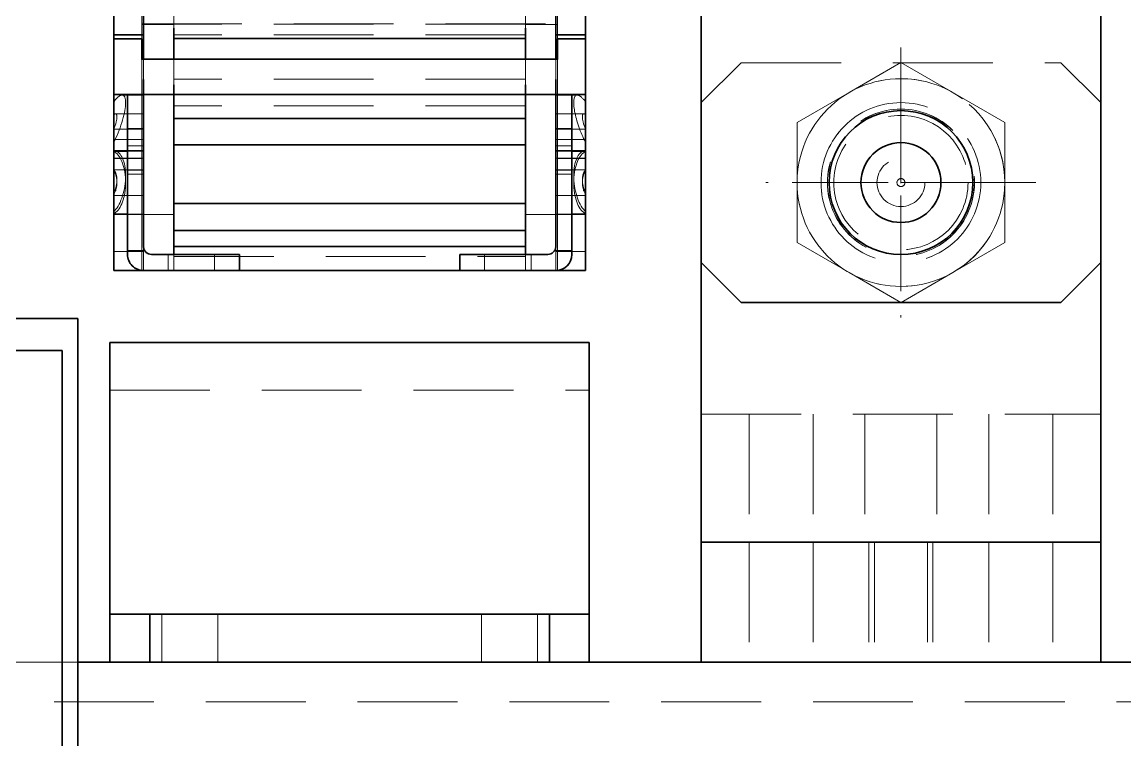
# Model space of a CAD drawing. Header units: millimetres. Extents: x -10155 to 20189, y -25550 to -22580.
# Drawn here: x -9386.2 to -9248.2, y -24747.8 to -24658 of the extents above; entities that cross this region are included whole.
import ezdxf

# ---------------------------------------------------------------- set-up
doc = ezdxf.new("R2010")
doc.units = ezdxf.units.MM
for name, pattern in [('CENTER-HOKUTO', [23, 20, -1, 1, -1]), ('DASHDOT', [18.5, 12, -3, 0.5, -3]), ('DASHSPACE', [30, 12, -18]), ('HIDDEN-HOKUTO', [3.8, 2.5, -1.3])]:
    doc.linetypes.add(name, pattern=pattern)
doc.layers.add('AM_7', color=2, linetype='CENTER-HOKUTO', lineweight=30)
doc.layers.add('AM_HID', color=1, linetype='HIDDEN-HOKUTO', lineweight=25)

msp = doc.modelspace()

# ---------------------------------------------------------------- linework, layer by layer
at = {"color": 7, "lineweight": 35}
for p, q in [((-9301.248, -24649.046), (-9301.248, -24688.046)), ((-9251.248, -24649.046), (-9251.248, -24688.046)), ((-9367.248, -24660.01), (-9323.248, -24660.01)), ((-9371.248, -24662.597), (-9319.248, -24662.597)), ((-9323.248, -24667.046), (-9367.248, -24667.046)), ((-9323.248, -24670.046), (-9367.248, -24670.046)), ((-9367.248, -24673.34), (-9323.248, -24673.34)), ((-9323.248, -24680.655), (-9367.248, -24680.655)), ((-9323.248, -24684.044), (-9367.248, -24684.044)), ((-9323.248, -24686.046), (-9367.248, -24686.046)), ((-9331.447, -24689.046), (-9359.047, -24689.046)), ((-9301.248, -24688.046), (-9301.248, -24723.046)), ((-9251.248, -24688.046), (-9251.248, -24723.046)), ((-9296.248, -24693.046), (-9256.248, -24693.046)), ((-9450.433, -24695.046), (-9379.248, -24695.046)), ((-9379.248, -24695.046), (-9379.248, -24749.146)), ((-9375.248, -24698.046), (-9315.248, -24698.046)), ((-9506.248, -24699.046), (-9381.248, -24699.046)), ((-9381.248, -24699.046), (-9381.248, -24789.046)), ((-9251.248, -24723.046), (-9301.248, -24723.046)), ((-9301.248, -24723.046), (-9251.248, -24723.046)), ((-9370.248, -24732.046), (-9320.248, -24732.046)), ((-9379.248, -24738.046), (-8933.248, -24738.046)), ((-9370.248, -24738.046), (-9320.248, -24738.046))]:
    msp.add_line(p, q, dxfattribs=at)
at = {"color": 7, "lineweight": 35, "ltscale": 0.067567}
for p, q in [((-9374.748, -24659.086), (-9374.748, -24656.383)), ((-9315.748, -24659.086), (-9315.748, -24656.383))]:
    msp.add_line(p, q, dxfattribs=at)
at = {"color": 7, "lineweight": 35, "ltscale": 0.155334}
for p, q in [((-9371.047, -24656.383), (-9371.047, -24662.597)), ((-9319.447, -24656.383), (-9319.447, -24662.597))]:
    msp.add_line(p, q, dxfattribs=at)
at = {"color": 7, "lineweight": 35, "ltscale": 0.09633}
for p, q in [((-9367.248, -24658.744), (-9367.248, -24662.597)), ((-9323.248, -24658.744), (-9323.248, -24662.597))]:
    msp.add_line(p, q, dxfattribs=at)
at = {"color": 7, "lineweight": 35, "ltscale": 0.011557}
for p, q in [((-9374.748, -24659.548), (-9374.748, -24659.086)), ((-9315.748, -24659.548), (-9315.748, -24659.086))]:
    msp.add_line(p, q, dxfattribs=at)
at = {"color": 7, "lineweight": 35, "ltscale": 0.069342}
msp.add_line((-9374.748, -24662.314), (-9374.748, -24659.54), dxfattribs=at)
at = {"color": 7, "lineweight": 35, "ltscale": 0.092505}
for p, q in [((-9374.748, -24659.548), (-9371.047, -24659.548)), ((-9371.047, -24689.046), (-9374.748, -24689.046))]:
    msp.add_line(p, q, dxfattribs=at)
at = {"color": 7, "lineweight": 35, "ltscale": 0.006673}
for p, q in [((-9374.748, -24660.307), (-9374.748, -24660.04)), ((-9371.248, -24660.307), (-9371.248, -24660.04)), ((-9319.248, -24660.307), (-9319.248, -24660.04)), ((-9315.748, -24660.307), (-9315.748, -24660.04))]:
    msp.add_line(p, q, dxfattribs=at)
at = {"color": 7, "lineweight": 35, "ltscale": 0.0875}
for p, q in [((-9374.748, -24660.04), (-9371.248, -24660.04)), ((-9319.248, -24660.04), (-9315.748, -24660.04)), ((-9362.547, -24687.046), (-9359.047, -24687.046)), ((-9331.447, -24687.046), (-9327.947, -24687.046)), ((-9359.047, -24689.046), (-9362.547, -24689.046)), ((-9327.947, -24689.046), (-9331.447, -24689.046))]:
    msp.add_line(p, q, dxfattribs=at)
at = {"color": 7, "lineweight": 35, "ltscale": 0.092493}
for p, q in [((-9315.748, -24659.548), (-9319.447, -24659.548)), ((-9319.447, -24689.046), (-9315.748, -24689.046))]:
    msp.add_line(p, q, dxfattribs=at)
at = {"color": 7, "lineweight": 35, "ltscale": 0.012315}
msp.add_line((-9315.748, -24660.041), (-9315.748, -24659.549), dxfattribs=at)
at = {"color": 7, "lineweight": 35, "ltscale": 0.121101}
for p, q in [((-9374.748, -24660.307), (-9374.748, -24665.151)), ((-9315.748, -24660.307), (-9315.748, -24665.151))]:
    msp.add_line(p, q, dxfattribs=at)
at = {"color": 7, "lineweight": 35, "ltscale": 0.05863}
for p, q in [((-9371.248, -24660.307), (-9371.248, -24662.653)), ((-9319.248, -24660.307), (-9319.248, -24662.653))]:
    msp.add_line(p, q, dxfattribs=at)
at = {"color": 7, "lineweight": 35, "ltscale": 0.118295}
msp.add_line((-9374.748, -24667.046), (-9374.748, -24662.314), dxfattribs=at)
at = {"color": 7, "lineweight": 35, "ltscale": 0.047922}
msp.add_line((-9374.748, -24667.068), (-9374.748, -24665.151), dxfattribs=at)
at = {"color": 7, "lineweight": 35, "ltscale": 0.047368}
for p, q in [((-9371.047, -24665.151), (-9371.047, -24667.046)), ((-9319.447, -24665.151), (-9319.447, -24667.046)), ((-9315.748, -24667.046), (-9315.748, -24665.151))]:
    msp.add_line(p, q, dxfattribs=at)
at = {"color": 7, "lineweight": 35, "ltscale": 0.030344}
for p, q in [((-9367.248, -24665.832), (-9367.248, -24667.046)), ((-9323.248, -24665.832), (-9323.248, -24667.046))]:
    msp.add_line(p, q, dxfattribs=at)
at = {"color": 7, "lineweight": 35, "ltscale": 0.042505}
msp.add_line((-9373.047, -24667.046), (-9374.748, -24667.046), dxfattribs=at)
at = {"color": 7, "lineweight": 35, "ltscale": 0.047917}
msp.add_line((-9374.748, -24668.963), (-9374.748, -24667.046), dxfattribs=at)
at = {"color": 7, "lineweight": 35, "ltscale": 0.022566}
for p, q in [((-9373.047, -24667.046), (-9373.047, -24667.949)), ((-9371.047, -24667.046), (-9371.047, -24667.949))]:
    msp.add_line(p, q, dxfattribs=at)
at = {"color": 7, "lineweight": 35, "ltscale": 0.05}
for p, q in [((-9373.047, -24667.046), (-9371.047, -24667.046)), ((-9317.447, -24667.046), (-9319.447, -24667.046)), ((-9359.047, -24687.046), (-9359.047, -24689.046)), ((-9331.447, -24687.046), (-9331.447, -24689.046))]:
    msp.add_line(p, q, dxfattribs=at)
at = {"color": 7, "lineweight": 35, "ltscale": 0.403094}
for p, q in [((-9373.047, -24684.073), (-9373.047, -24667.949)), ((-9371.047, -24667.949), (-9371.047, -24684.073)), ((-9319.447, -24667.949), (-9319.447, -24684.073)), ((-9317.447, -24684.073), (-9317.447, -24667.949))]:
    msp.add_line(p, q, dxfattribs=at)
at = {"color": 7, "lineweight": 35, "ltscale": 0.022562}
msp.add_line((-9371.047, -24667.949), (-9371.047, -24667.046), dxfattribs=at)
at = {"color": 7, "lineweight": 35, "ltscale": 0.094995}
for p, q in [((-9367.248, -24667.046), (-9371.047, -24667.046)), ((-9371.047, -24689.046), (-9367.248, -24689.046))]:
    msp.add_line(p, q, dxfattribs=at)
at = {"color": 7, "lineweight": 35, "ltscale": 0.274998}
for p, q in [((-9367.248, -24678.046), (-9367.248, -24667.046)), ((-9323.248, -24667.046), (-9323.248, -24678.046)), ((-9319.447, -24678.046), (-9319.447, -24667.046))]:
    msp.add_line(p, q, dxfattribs=at)
at = {"color": 7, "lineweight": 35, "ltscale": 0.095007}
for p, q in [((-9319.447, -24667.046), (-9323.248, -24667.046)), ((-9323.248, -24689.046), (-9319.447, -24689.046))]:
    msp.add_line(p, q, dxfattribs=at)
at = {"color": 7, "lineweight": 35, "ltscale": 0.022565}
for p, q in [((-9319.447, -24667.949), (-9319.447, -24667.046)), ((-9317.447, -24667.046), (-9317.447, -24667.949))]:
    msp.add_line(p, q, dxfattribs=at)
at = {"color": 7, "lineweight": 35, "ltscale": 0.042493}
msp.add_line((-9317.447, -24667.046), (-9315.748, -24667.046), dxfattribs=at)
at = {"color": 7, "lineweight": 35, "ltscale": 0.047916}
for p, q in [((-9315.748, -24668.963), (-9315.748, -24667.046)), ((-9374.748, -24689.046), (-9374.748, -24687.13)), ((-9315.748, -24689.046), (-9315.748, -24687.13))]:
    msp.add_line(p, q, dxfattribs=at)
at = {"color": 7, "lineweight": 35, "ltscale": 0.03244}
for p, q in [((-9374.748, -24670.261), (-9374.748, -24668.963)), ((-9315.748, -24670.261), (-9315.748, -24668.963))]:
    msp.add_line(p, q, dxfattribs=at)
at = {"color": 7, "lineweight": 35, "ltscale": 0.098396}
for p, q in [((-9374.748, -24674.196), (-9374.748, -24670.261)), ((-9315.748, -24674.196), (-9315.748, -24670.261))]:
    msp.add_line(p, q, dxfattribs=at)
at = {"color": 7, "lineweight": 35, "ltscale": 0.096249}
msp.add_line((-9374.748, -24674.196), (-9374.748, -24678.046), dxfattribs=at)
at = {"color": 7, "lineweight": 35, "ltscale": 0.000819397}
msp.add_line((-9374.748, -24674.888), (-9374.748, -24674.855), dxfattribs=at)
at = {"color": 7, "lineweight": 35, "ltscale": 0.000108337}
msp.add_line((-9374.748, -24674.892), (-9374.748, -24674.887), dxfattribs=at)
at = {"color": 7, "lineweight": 35, "ltscale": 0.040002}
for p, q in [((-9374.647, -24674.096), (-9373.047, -24674.096)), ((-9374.647, -24681.996), (-9373.047, -24681.996))]:
    msp.add_line(p, q, dxfattribs=at)
at = {"color": 7, "lineweight": 35, "ltscale": 0.03999}
for p, q in [((-9317.447, -24674.096), (-9315.848, -24674.096)), ((-9317.447, -24681.996), (-9315.848, -24681.996))]:
    msp.add_line(p, q, dxfattribs=at)
at = {"color": 7, "lineweight": 35, "ltscale": 0.096228}
for p, q in [((-9315.748, -24674.197), (-9315.748, -24678.046)), ((-9315.748, -24678.046), (-9315.748, -24681.895))]:
    msp.add_line(p, q, dxfattribs=at)
at = {"color": 7, "lineweight": 35, "ltscale": 0.005359}
for p, q in [((-9374.748, -24676.446), (-9374.748, -24676.661)), ((-9374.748, -24679.432), (-9374.748, -24679.646))]:
    msp.add_line(p, q, dxfattribs=at)
at = {"color": 7, "lineweight": 35, "ltscale": 0.096251}
msp.add_line((-9374.748, -24678.046), (-9374.748, -24681.896), dxfattribs=at)
at = {"color": 7, "lineweight": 35, "ltscale": 0.225}
for p, q in [((-9367.248, -24687.046), (-9367.248, -24678.046)), ((-9323.248, -24678.046), (-9323.248, -24687.046))]:
    msp.add_line(p, q, dxfattribs=at)
at = {"color": 7, "lineweight": 35, "ltscale": 0.2}
msp.add_line((-9319.447, -24686.046), (-9319.447, -24678.046), dxfattribs=at)
at = {"color": 7, "lineweight": 35, "ltscale": 0.141496}
msp.add_line((-9374.748, -24685.832), (-9374.748, -24680.172), dxfattribs=at)
at = {"color": 7, "lineweight": 35, "ltscale": 0.000375565}
msp.add_line((-9374.747, -24681.905), (-9374.748, -24681.89), dxfattribs=at)
at = {"color": 7, "lineweight": 35, "ltscale": 0.098415}
msp.add_line((-9315.748, -24685.832), (-9315.748, -24681.895), dxfattribs=at)
at = {"color": 7, "lineweight": 35, "ltscale": 0.050487}
for p, q in [((-9373.047, -24684.073), (-9373.047, -24686.092)), ((-9317.447, -24684.073), (-9317.447, -24686.092))]:
    msp.add_line(p, q, dxfattribs=at)
at = {"color": 7, "lineweight": 35, "ltscale": 0.049339}
for p, q in [((-9371.047, -24684.073), (-9371.047, -24686.046)), ((-9319.447, -24686.046), (-9319.447, -24684.073))]:
    msp.add_line(p, q, dxfattribs=at)
at = {"color": 7, "lineweight": 35, "ltscale": 0.032442}
for p, q in [((-9374.748, -24687.13), (-9374.748, -24685.832)), ((-9315.748, -24687.13), (-9315.748, -24685.832))]:
    msp.add_line(p, q, dxfattribs=at)
at = {"color": 7, "lineweight": 35, "ltscale": 0.023853}
for p, q in [((-9373.047, -24687.046), (-9373.047, -24686.092)), ((-9317.447, -24687.046), (-9317.447, -24686.092))]:
    msp.add_line(p, q, dxfattribs=at)
at = {"color": 7, "lineweight": 35, "ltscale": 0.001148}
for p, q in [((-9371.046, -24686.092), (-9371.047, -24686.046)), ((-9319.449, -24686.092), (-9319.447, -24686.046))]:
    msp.add_line(p, q, dxfattribs=at)
at = {"color": 7, "lineweight": 35, "ltscale": 0.1875}
for p, q in [((-9370.047, -24687.046), (-9362.547, -24687.046)), ((-9320.447, -24687.046), (-9327.947, -24687.046))]:
    msp.add_line(p, q, dxfattribs=at)
at = {"color": 7, "lineweight": 35, "ltscale": 0.2125}
for p, q in [((-9362.547, -24689.046), (-9371.047, -24689.046)), ((-9327.947, -24689.046), (-9319.447, -24689.046))]:
    msp.add_line(p, q, dxfattribs=at)
at = {"color": 7, "lineweight": 35, "ltscale": 0.176777}
for p, q in [((-9296.248, -24693.046), (-9301.248, -24688.046)), ((-9251.248, -24688.046), (-9256.248, -24693.046))]:
    msp.add_line(p, q, dxfattribs=at)
at = {"color": 7, "lineweight": 35, "ltscale": 0.000557197}
for p, q in [((-9276.266, -24693.046), (-9276.247, -24693.057)), ((-9276.247, -24693.057), (-9276.227, -24693.046))]:
    msp.add_line(p, q, dxfattribs=at)
at = {"color": 7, "lineweight": 35, "ltscale": 0.3}
for p, q in [((-9375.248, -24710.046), (-9375.248, -24698.046)), ((-9315.248, -24710.046), (-9315.248, -24698.046))]:
    msp.add_line(p, q, dxfattribs=at)
at = {"color": 7, "lineweight": 35, "ltscale": 0.4}
for p, q in [((-9375.248, -24710.046), (-9375.248, -24726.046)), ((-9315.248, -24710.046), (-9315.248, -24726.046))]:
    msp.add_line(p, q, dxfattribs=at)
at = {"color": 7, "lineweight": 35, "ltscale": 0.375}
for p, q in [((-9301.248, -24723.046), (-9301.248, -24738.046)), ((-9251.248, -24723.046), (-9251.248, -24738.046))]:
    msp.add_line(p, q, dxfattribs=at)
at = {"color": 7, "lineweight": 35, "ltscale": 0.15}
for p, q in [((-9375.248, -24732.046), (-9375.248, -24726.046)), ((-9315.248, -24732.046), (-9315.248, -24726.046)), ((-9375.248, -24732.046), (-9375.248, -24738.046)), ((-9370.248, -24732.046), (-9370.248, -24738.046)), ((-9320.248, -24732.046), (-9320.248, -24738.046)), ((-9315.248, -24732.046), (-9315.248, -24738.046))]:
    msp.add_line(p, q, dxfattribs=at)
at = {"color": 7, "lineweight": 35, "ltscale": 0.125}
for p, q in [((-9370.248, -24732.046), (-9375.248, -24732.046)), ((-9315.248, -24732.046), (-9320.248, -24732.046)), ((-9370.248, -24738.046), (-9375.248, -24738.046)), ((-9320.248, -24738.046), (-9315.248, -24738.046))]:
    msp.add_line(p, q, dxfattribs=at)
at = {"color": 7, "lineweight": 35}
for points in [[(-9374.647, -24674.096), (-9374.713, -24674.121), (-9374.747, -24674.182), (-9374.748, -24674.224)], [(-9374.647, -24681.996), (-9374.713, -24681.972), (-9374.747, -24681.911), (-9374.748, -24681.869)]]:
    msp.add_lwpolyline(points, dxfattribs=at)
at = {"color": 7, "linetype": 'DASHSPACE', "lineweight": 13}
msp.add_circle((-9276.248, -24678.046), 10, dxfattribs=at)
at = {"color": 7, "lineweight": 35}
for radius in [9, 5]:
    msp.add_circle((-9276.248, -24678.046), radius, dxfattribs=at)
for centre, radius, start, end in [((-9315.848, -24674.196), 0.1, 359.49315, 89.99818), ((-9315.848, -24681.896), 0.1, 270.00181, 0.50684), ((-9370.047, -24686.046), 1, 182.62993, 270), ((-9320.447, -24686.046), 1, 270, 357.37006), ((-9371.047, -24687.046), 2, 179.99999, 270), ((-9319.447, -24687.046), 2, 270, 360)]:
    msp.add_arc(centre, radius, start, end, dxfattribs=at)
at = {"layer": 'AM_7', "color": 2, "linetype": 'DASHDOT', "lineweight": 13}
for p, q in [((-9276.248, -24661.146), (-9276.248, -24694.946)), ((-9276.248, -24666.102), (-9276.248, -24689.991)), ((-9259.347, -24678.046), (-9293.147, -24678.046)), ((-9264.303, -24678.046), (-9288.192, -24678.046))]:
    msp.add_line(p, q, dxfattribs=at)
at = {"layer": 'AM_HID', "color": 1, "lineweight": 13, "ltscale": 5}
for p, q in [((-9367.248, -24648.014), (-9367.248, -24658.744)), ((-9323.248, -24648.014), (-9323.248, -24658.744)), ((-9371.248, -24658.259), (-9371.248, -24655.485)), ((-9319.248, -24658.259), (-9319.248, -24655.485)), ((-9371.248, -24658.162), (-9319.248, -24658.162)), ((-9371.248, -24658.508), (-9371.248, -24658.223)), ((-9371.248, -24658.259), (-9367.248, -24658.259)), ((-9371.248, -24660.535), (-9371.248, -24658.508)), ((-9323.248, -24658.238), (-9367.248, -24658.238)), ((-9323.248, -24658.259), (-9319.248, -24658.259)), ((-9319.248, -24658.508), (-9319.248, -24658.223)), ((-9319.248, -24660.535), (-9319.248, -24658.508)), ((-9374.748, -24659.54), (-9371.047, -24659.54)), ((-9323.248, -24659.561), (-9367.248, -24659.561)), ((-9315.748, -24659.54), (-9319.447, -24659.54)), ((-9315.748, -24659.549), (-9315.748, -24659.54)), ((-9315.748, -24662.314), (-9315.748, -24660.041)), ((-9371.248, -24664.393), (-9371.248, -24662.597)), ((-9371.047, -24662.597), (-9371.047, -24663.876)), ((-9367.248, -24662.597), (-9367.248, -24663.876)), ((-9323.248, -24662.597), (-9323.248, -24663.876)), ((-9319.447, -24662.597), (-9319.447, -24663.876)), ((-9319.248, -24664.393), (-9319.248, -24662.597)), ((-9315.748, -24667.04), (-9315.748, -24662.314)), ((-9371.047, -24665.151), (-9371.047, -24663.876)), ((-9367.248, -24667.616), (-9367.248, -24663.876)), ((-9323.248, -24663.876), (-9323.248, -24667.046)), ((-9319.447, -24665.151), (-9319.447, -24663.876)), ((-9296.248, -24663.046), (-9301.248, -24668.046)), ((-9296.248, -24663.046), (-9256.248, -24663.046)), ((-9276.248, -24663.035), (-9282.748, -24666.788)), ((-9269.748, -24666.788), (-9276.248, -24663.035)), ((-9256.248, -24663.046), (-9251.248, -24668.046)), ((-9371.248, -24665.921), (-9371.248, -24664.393)), ((-9367.248, -24665.1), (-9367.248, -24665.832)), ((-9323.248, -24665.1), (-9367.248, -24665.1)), ((-9323.248, -24665.1), (-9323.248, -24665.832)), ((-9319.248, -24665.921), (-9319.248, -24664.393)), ((-9371.248, -24667.046), (-9371.248, -24665.921)), ((-9319.248, -24667.046), (-9319.248, -24665.921)), ((-9282.748, -24666.788), (-9289.248, -24670.541)), ((-9263.248, -24670.54), (-9269.748, -24666.788)), ((-9374.748, -24667.04), (-9371.248, -24667.04)), ((-9374.647, -24667.783), (-9374.748, -24667.981)), ((-9373.731, -24667.09), (-9371.047, -24667.09)), ((-9371.047, -24667.046), (-9373.047, -24667.046)), ((-9371.248, -24669.346), (-9371.248, -24667.046)), ((-9371.047, -24678.046), (-9371.047, -24667.949)), ((-9319.447, -24667.046), (-9317.447, -24667.046)), ((-9319.447, -24667.09), (-9316.764, -24667.09)), ((-9319.248, -24667.04), (-9315.748, -24667.04)), ((-9319.248, -24669.346), (-9319.248, -24667.046)), ((-9315.748, -24667.068), (-9315.748, -24667.046)), ((-9374.556, -24669.44), (-9371.047, -24669.44)), ((-9371.248, -24670.796), (-9371.248, -24669.346)), ((-9323.248, -24668.432), (-9367.248, -24668.432)), ((-9319.447, -24669.44), (-9315.939, -24669.44)), ((-9319.248, -24670.796), (-9319.248, -24669.346)), ((-9371.248, -24678.046), (-9371.248, -24670.796)), ((-9323.248, -24669.982), (-9367.248, -24669.982)), ((-9319.248, -24678.046), (-9319.248, -24670.796)), ((-9289.248, -24670.541), (-9289.248, -24678.047)), ((-9263.248, -24670.54), (-9263.248, -24678.046)), ((-9374.748, -24671.381), (-9371.047, -24671.381)), ((-9371.047, -24671.274), (-9373.047, -24671.274)), ((-9319.447, -24671.274), (-9317.447, -24671.274)), ((-9315.748, -24671.381), (-9319.447, -24671.381)), ((-9374.748, -24672.64), (-9371.047, -24672.64)), ((-9371.047, -24673.429), (-9373.047, -24673.429)), ((-9319.447, -24672.64), (-9315.748, -24672.64)), ((-9319.447, -24673.429), (-9317.447, -24673.429)), ((-9374.748, -24674.046), (-9371.248, -24674.046)), ((-9374.748, -24675.04), (-9371.248, -24675.04)), ((-9374.647, -24674.096), (-9371.047, -24674.096)), ((-9374.647, -24674.99), (-9371.047, -24674.99)), ((-9373.047, -24674.046), (-9371.047, -24674.046)), ((-9373.047, -24674.096), (-9371.047, -24674.096)), ((-9317.447, -24674.046), (-9319.447, -24674.046)), ((-9319.447, -24674.096), (-9315.848, -24674.096)), ((-9319.447, -24674.096), (-9317.447, -24674.096)), ((-9319.447, -24674.99), (-9315.848, -24674.99)), ((-9319.248, -24674.046), (-9315.748, -24674.046)), ((-9319.248, -24675.04), (-9315.748, -24675.04)), ((-9315.748, -24674.184), (-9315.748, -24674.216)), ((-9374.748, -24676.446), (-9371.047, -24676.446)), ((-9374.748, -24676.446), (-9371.047, -24676.446)), ((-9371.047, -24676.515), (-9373.047, -24676.515)), ((-9371.047, -24676.446), (-9371.047, -24678.046)), ((-9319.447, -24676.446), (-9315.748, -24676.446)), ((-9319.447, -24678.046), (-9319.447, -24676.446)), ((-9319.447, -24676.446), (-9315.748, -24676.446)), ((-9319.447, -24676.515), (-9317.447, -24676.515)), ((-9371.047, -24677.003), (-9373.047, -24677.003)), ((-9371.248, -24686.546), (-9371.248, -24678.046)), ((-9371.047, -24679.646), (-9371.047, -24678.046)), ((-9371.047, -24689.046), (-9371.047, -24678.046)), ((-9319.447, -24677.003), (-9317.447, -24677.003)), ((-9319.447, -24679.646), (-9319.447, -24678.046)), ((-9319.248, -24686.546), (-9319.248, -24678.046)), ((-9289.248, -24678.047), (-9289.247, -24685.552)), ((-9263.248, -24678.046), (-9263.247, -24685.551)), ((-9374.748, -24679.646), (-9371.047, -24679.646)), ((-9374.748, -24679.646), (-9371.047, -24679.646)), ((-9319.447, -24679.646), (-9315.748, -24679.646)), ((-9319.447, -24679.646), (-9315.748, -24679.646)), ((-9315.748, -24681.895), (-9315.748, -24680.172)), ((-9374.748, -24682.046), (-9371.248, -24682.046)), ((-9374.647, -24681.996), (-9371.047, -24681.996)), ((-9373.047, -24681.996), (-9371.047, -24681.996)), ((-9373.047, -24682.046), (-9371.047, -24682.046)), ((-9371.047, -24682.04), (-9367.248, -24682.04)), ((-9323.248, -24682.04), (-9319.447, -24682.04)), ((-9319.447, -24681.996), (-9315.848, -24681.996)), ((-9319.447, -24681.996), (-9317.447, -24681.996)), ((-9317.447, -24682.046), (-9319.447, -24682.046)), ((-9319.248, -24682.046), (-9315.748, -24682.046)), ((-9371.047, -24686.046), (-9371.047, -24689.046)), ((-9319.447, -24689.046), (-9319.447, -24686.046)), ((-9319.447, -24686.046), (-9319.447, -24689.046)), ((-9289.247, -24685.552), (-9282.747, -24689.305)), ((-9269.747, -24689.304), (-9263.247, -24685.551)), ((-9374.748, -24686.664), (-9371.047, -24686.664)), ((-9373.047, -24686.546), (-9371.047, -24686.546)), ((-9371.248, -24687.609), (-9371.248, -24686.546)), ((-9371.248, -24689.046), (-9371.248, -24687.609)), ((-9367.947, -24689.046), (-9367.947, -24687.046)), ((-9367.947, -24689.046), (-9367.947, -24687.046)), ((-9367.248, -24689.046), (-9367.248, -24687.046)), ((-9367.248, -24687.317), (-9323.248, -24687.317)), ((-9362.147, -24687.046), (-9362.147, -24689.046)), ((-9362.147, -24687.046), (-9362.147, -24689.046)), ((-9328.348, -24689.046), (-9328.348, -24687.046)), ((-9328.348, -24689.046), (-9328.348, -24687.046)), ((-9323.248, -24687.046), (-9323.248, -24689.046)), ((-9322.547, -24687.046), (-9322.547, -24689.046)), ((-9322.547, -24687.046), (-9322.547, -24689.046)), ((-9317.447, -24686.546), (-9319.447, -24686.546)), ((-9315.748, -24686.664), (-9319.447, -24686.664)), ((-9319.248, -24687.609), (-9319.248, -24686.546)), ((-9319.248, -24689.046), (-9319.248, -24687.609)), ((-9282.747, -24689.305), (-9276.266, -24693.046)), ((-9276.227, -24693.046), (-9269.747, -24689.304)), ((-9375.248, -24704.046), (-9315.248, -24704.046)), ((-9301.248, -24707.046), (-9251.248, -24707.046)), ((-9295.248, -24707.046), (-9295.248, -24723.046)), ((-9287.248, -24707.046), (-9287.248, -24723.046)), ((-9280.748, -24707.046), (-9280.748, -24723.046)), ((-9271.748, -24707.046), (-9271.748, -24723.046)), ((-9265.248, -24707.046), (-9265.248, -24723.046)), ((-9257.248, -24707.046), (-9257.248, -24723.046)), ((-9295.248, -24723.046), (-9295.248, -24738.046)), ((-9287.248, -24723.046), (-9287.248, -24738.046)), ((-9280.248, -24723.046), (-9280.248, -24738.046)), ((-9279.571, -24723.046), (-9279.571, -24738.046)), ((-9272.924, -24723.046), (-9272.924, -24738.046)), ((-9272.248, -24723.046), (-9272.248, -24738.046)), ((-9265.248, -24723.046), (-9265.248, -24738.046)), ((-9257.248, -24723.046), (-9257.248, -24738.046)), ((-9370.248, -24738.046), (-9370.248, -24732.046)), ((-9368.748, -24732.046), (-9368.748, -24738.046)), ((-9368.748, -24732.046), (-9368.748, -24738.046)), ((-9361.748, -24732.046), (-9361.748, -24738.046)), ((-9361.748, -24732.046), (-9361.748, -24738.046)), ((-9328.748, -24732.046), (-9328.748, -24738.046)), ((-9328.748, -24732.046), (-9328.748, -24738.046)), ((-9321.748, -24732.046), (-9321.748, -24738.046)), ((-9321.748, -24732.046), (-9321.748, -24738.046)), ((-9320.248, -24738.046), (-9320.248, -24732.046)), ((-9389.078, -24738.046), (-9379.248, -24738.046)), ((-9686.248, -24743.046), (-8626.248, -24743.046))]:
    msp.add_line(p, q, dxfattribs=at)
for points in [[(-9315.748, -24667.981), (-9315.75, -24667.96), (-9315.791, -24667.867), (-9315.848, -24667.783)], [(-9374.748, -24672.886), (-9374.745, -24672.896), (-9374.732, -24672.892), (-9374.711, -24672.867), (-9374.647, -24672.755)], [(-9315.848, -24672.755), (-9315.791, -24672.856), (-9315.769, -24672.885), (-9315.758, -24672.895), (-9315.754, -24672.897), (-9315.752, -24672.897), (-9315.749, -24672.895), (-9315.748, -24672.893), (-9315.748, -24672.886)], [(-9374.647, -24674.229), (-9374.692, -24674.216), (-9374.712, -24674.219), (-9374.731, -24674.233), (-9374.748, -24674.28)], [(-9315.748, -24674.28), (-9315.751, -24674.255), (-9315.765, -24674.231), (-9315.782, -24674.219), (-9315.8, -24674.216), (-9315.848, -24674.229)], [(-9374.748, -24681.546), (-9374.743, -24681.571), (-9374.732, -24681.585), (-9374.725, -24681.588), (-9374.711, -24681.589), (-9374.696, -24681.584), (-9374.647, -24681.548)], [(-9374.748, -24681.812), (-9374.732, -24681.86), (-9374.711, -24681.874), (-9374.696, -24681.877), (-9374.647, -24681.863)], [(-9315.848, -24681.548), (-9315.811, -24681.579), (-9315.791, -24681.587), (-9315.775, -24681.589), (-9315.767, -24681.587), (-9315.756, -24681.578), (-9315.75, -24681.568), (-9315.748, -24681.546)], [(-9315.848, -24681.863), (-9315.811, -24681.876), (-9315.791, -24681.876), (-9315.775, -24681.87), (-9315.759, -24681.855), (-9315.748, -24681.812)]]:
    msp.add_lwpolyline(points, dxfattribs=at)
for radius in [13, 10, 10, 10, 9.2, 9.2, 9.188, 9.188, 8.4, 3, 3, 0.5]:
    msp.add_circle((-9276.248, -24678.046), radius, dxfattribs=at)
for centre, radius, start, end in [((-9276.248, -24678.046), 13, 90.00247, 270.00246), ((-9276.248, -24678.046), 13, 270.00246, 90.00247), ((-9374.641, -24674.198), 0.106, 139.36687, 179.0002), ((-9374.647, -24674.89), 0.1, 180.66524, 270.00239), ((-9374.654, -24674.189), 0.0904, 85.65304, 138.3756), ((-9374.647, -24674.196), 0.1, 89.99972, 137.70973), ((-9315.848, -24674.196), 0.1, 42.85329, 90.00001), ((-9315.84, -24674.188), 0.0887, 42.03457, 94.74998), ((-9315.848, -24674.89), 0.1, 270, 0.02848), ((-9315.848, -24674.197), 0.101, 0.03405, 42.65817), ((-9374.647, -24681.896), 0.1, 184.82431, 270.00266), ((-9315.848, -24681.896), 0.101, 270.27269, 7.0666)]:
    msp.add_arc(centre, radius, start, end, dxfattribs=at)
for centre, major_axis, ratio, start_param, end_param in [((-9375.118, -24671.04), (1.499, 3.93), 0.265664, 4.3642751, 5.6748755), ((-9375.116, -24671.036), (-1.498, -3.925), 0.2657853, 3.2427012, 3.844355), ((-9375.116, -24671.038), (-1.498, -3.927), 0.2657544, 2.5330572, 3.2426376), ((-9315.377, -24671.04), (1.499, -3.93), 0.265664, 3.040658, 5.0604485), ((-9315.377, -24671.04), (1.499, -3.93), 0.265664, 2.4393021, 3.0406536), ((-9375.117, -24671.039), (-0.606, -1.59), 0.2658074, 3.2426392, 3.5807505), ((-9375.117, -24671.039), (-0.606, -1.59), 0.2657852, 2.5329449, 3.242592), ((-9315.378, -24671.039), (0.607, -1.591), 0.2657527, 3.040569, 3.7501381), ((-9315.378, -24671.039), (0.607, -1.59), 0.265784, 2.7024692, 3.0405248), ((-9375.118, -24671.04), (0.607, 1.592), 0.265664, 4.6276779, 5.6748755), ((-9315.377, -24671.041), (0.607, -1.592), 0.2656839, 3.7499071, 4.7969813), ((-9375.118, -24678.046), (0.5, 3.944), 0.4455616, 3.6789209, 6.3001216), ((-9375.118, -24678.046), (0, -3.95), 0.4625, 0.260196, 2.8813967), ((-9315.377, -24678.046), (0.5, -3.944), 0.4455616, 3.1246563, 5.7458571), ((-9315.377, -24678.046), (0, -3.95), 0.4625, 3.4017886, 6.0229893), ((-9375.118, -24678.046), (0.203, 1.597), 0.4455616, 3.9423237, 6.0367188), ((-9375.118, -24678.046), (0, -1.6), 0.4625, 0.5235988, 2.6179939), ((-9315.377, -24678.046), (0.203, -1.597), 0.4455573, 3.388056, 5.4823271), ((-9315.377, -24678.046), (0, -1.6), 0.4624957, 3.6651843, 5.7594553)]:
    msp.add_ellipse(centre, major_axis=major_axis, ratio=ratio, start_param=start_param, end_param=end_param, dxfattribs=at)

doc.saveas('drawing.dxf')
